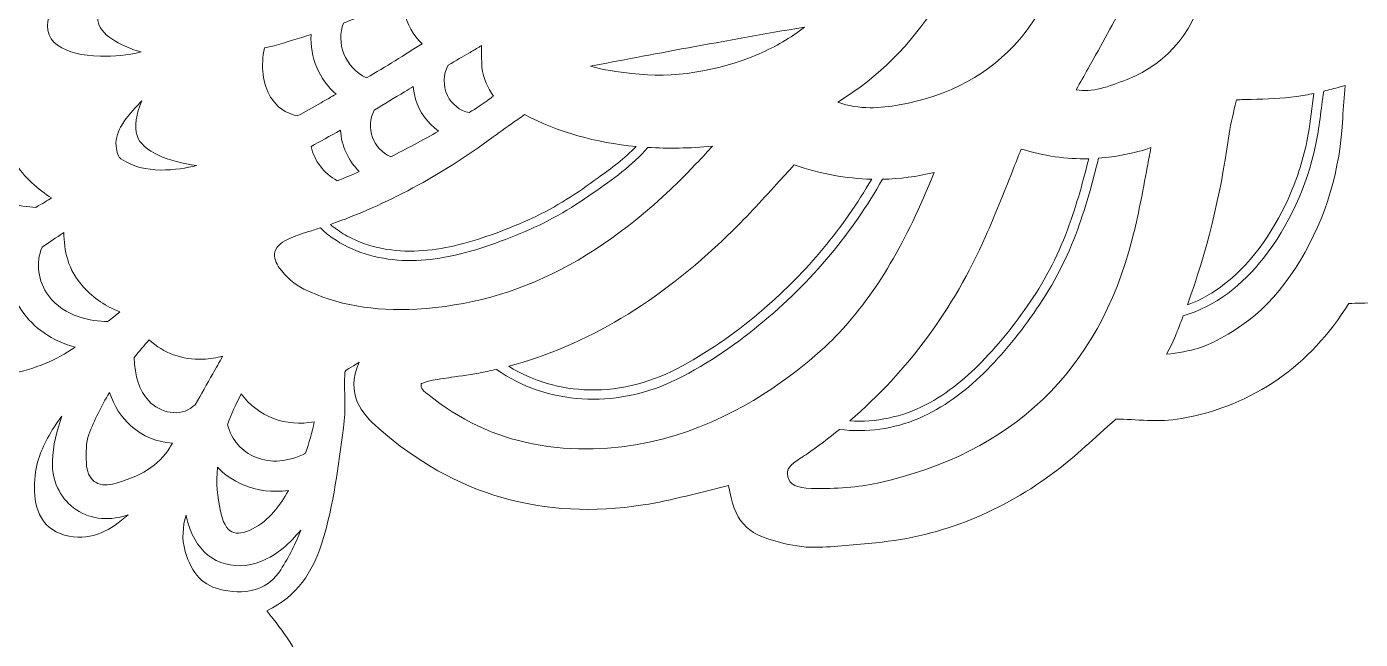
# Model space of a CAD drawing. Header units: millimetres. Extents: x -1630 to 1473, y -391 to 289.
# Drawn here: x -394.7 to -203.4, y -103.1 to -15.3 of the extents above; entities that cross this region are included whole.
import ezdxf

# ---------------------------------------------------------------- set-up
doc = ezdxf.new("R2010")
doc.units = ezdxf.units.MM
doc.header["$MEASUREMENT"] = 0
doc.layers.add('Layer 4', color=7, linetype='Continuous')

msp = doc.modelspace()

# ---------------------------------------------------------------- linework, layer by layer
at = {"layer": 'Layer 4', "lineweight": 0}
for points, knots in [([(-94.08, -259.06), (-94.1, -259.03), (-94.12, -259.01), (-94.15, -258.98), (-94.24, -258.79), (-94.32, -258.6), (-94.41, -258.41), (-94.59, -258.06), (-94.78, -257.72), (-94.96, -257.37), (-95.22, -256.85), (-95.48, -256.32), (-95.74, -255.79), (-100.32, -246.59), (-105.88, -238.13), (-113.39, -230.98), (-123.39, -221.45), (-135.04, -215.92), (-149.07, -215.26), (-144.38, -214.29), (-139.69, -213.32), (-134.34, -212.22), (-136.26, -210.01), (-137.94, -208.22), (-139.47, -206.31), (-145.75, -198.42), (-151.91, -190.44), (-158.27, -182.61), (-163.44, -176.24), (-169.72, -171.19), (-177.29, -167.89), (-179.38, -166.97), (-181.63, -166.42), (-184.74, -165.4), (-180.86, -164.63), (-177.94, -163.84), (-174.97, -163.52), (-171.9, -163.19), (-168.78, -163.31), (-165.52, -163.23), (-165.74, -162.3), (-165.75, -161.88), (-165.93, -161.56), (-166.25, -160.98), (-166.62, -160.42), (-167.05, -159.92), (-175.71, -149.87), (-184.02, -139.5), (-194.32, -130.98), (-204.14, -122.86), (-214.71, -116.17), (-227.22, -113.03), (-236.91, -110.59), (-246.55, -110.4), (-256.24, -113.31), (-262.05, -115.06), (-267.2, -117.9), (-271.73, -121.3), (-276.87, -118.07), (-281.63, -114.68), (-286.75, -111.95), (-296.71, -106.66), (-307.15, -104.58), (-318.09, -108.93), (-321.42, -110.25), (-324.66, -111.77), (-327.92, -113.25), (-332.8, -115.46), (-337.81, -117.38), (-343.24, -116.67), (-345.91, -116.31), (-348.52, -115.13), (-351.02, -114.01), (-353.14, -113.06), (-353.55, -110.85), (-354.21, -108.79), (-354.8, -106.92), (-355.9, -105.19), (-356.94, -103.5), (-357.88, -101.99), (-359.05, -100.63), (-360.22, -99.05), (-355.86, -96.97), (-353.68, -93.46), (-352.4, -89.49), (-350.48, -83.52), (-350.08, -78.4), (-349.24, -72.8), (-348.85, -70.2), (-349.19, -67.49), (-349.05, -64.84), (-349.03, -64.49), (-348.16, -64.18), (-347.01, -63.4), (-348.97, -68.08), (-346.66, -70.7), (-344.2, -72.87), (-333.32, -82.51), (-320.56, -86.08), (-306.25, -83.87), (-302.12, -83.23), (-298.09, -82.03), (-294.01, -81.09), (-293.18, -86.18), (-291.65, -87.96), (-286.7, -89.23), (-285.05, -89.66), (-283.3, -89.97), (-281.6, -89.94), (-278.7, -89.89), (-275.81, -89.56), (-272.91, -89.29), (-263.29, -88.37), (-254.7, -84.77), (-247.04, -78.99), (-244.2, -76.84), (-241.64, -74.33), (-238.47, -71.57), (-235.7, -71.57), (-232.3, -72.06), (-229.09, -71.48), (-218.58, -69.58), (-210.64, -63.86), (-205.09, -54.99), (-202.73, -54.87), (-199.97, -54.96), (-197.43, -54.21), (-187.45, -51.27), (-181.35, -43.82), (-176.24, -33.85), (-169.01, -19.76), (-172.23, 3.84), (-172.54, 6.5), (-167.85, 14.56), (-168.39, 26.23), (-169.66, 33.48), (-168.97, 34.9), (-168.4, 36.08), (-168.17, 36.54), (-162.43, 47.83), (-156.91, 59.13), (-154.14, 71.56), (-151.39, 83.9), (-150.77, 96.66), (-151.63, 109.25), (-151.72, 110.63), (-151.84, 112.02), (-151.97, 113.4), (-153.2, 126.48), (-155.17, 139.45), (-158.6, 152.12), (-161.76, 163.78), (-166.2, 175.28), (-171.43, 186.21), (-174.41, 192.45), (-178.03, 198.44), (-182.55, 203.69), (-179.08, 202.59), (-174.95, 203.54), (-172.89, 206.71), (-171.06, 209.53), (-171.99, 213.46), (-175.42, 214.47), (-176.74, 214.86), (-178.71, 214.73), (-179.08, 213.08), (-179.43, 211.52), (-177.92, 210.49), (-176.55, 210.87), (-176.34, 210.92), (-176.16, 211.01), (-176.01, 211.12), (-175.94, 211.08), (-175.88, 211.03), (-175.82, 210.98), (-175.46, 210.69), (-175.31, 210.32), (-175.28, 209.87), (-175.21, 208.8), (-176.09, 207.87), (-176.93, 207.33), (-178.77, 206.16), (-180.97, 206.49), (-182.82, 207.41), (-184.82, 208.39), (-186.55, 209.71), (-188.42, 210.73), (-188.28, 210.76), (-188.14, 210.79), (-188, 210.82), (-183.04, 211.98), (-180.01, 215.77), (-180.5, 220.97), (-180.93, 225.47), (-185.42, 230.05), (-190.11, 227.59), (-190.46, 227.41), (-190.79, 227.19), (-191.09, 226.94), (-189.85, 231.03), (-189.93, 235.23), (-191.43, 239.1), (-193.08, 243.34), (-196.15, 246.26), (-199.26, 246.54), (-201.3, 246.72), (-203.1, 245.71), (-204.33, 243.71), (-205.45, 241.87), (-204.57, 239.41), (-203.55, 236.57), (-201.95, 232.12), (-199.96, 226.59), (-204.08, 220.71), (-207.22, 216.22), (-210.62, 214.25), (-212.35, 213.48), (-213.61, 213.22), (-214.85, 212.86), (-216.06, 212.42), (-216.06, 212.42), (-217.21, 212.14), (-217.21, 212.14), (-214.15, 216.06), (-210.8, 221.78), (-210.56, 228.24), (-210.12, 240.37), (-215.26, 250.53), (-224.3, 255.42), (-229.66, 258.32), (-235.52, 258.67), (-238.89, 256.28), (-241.09, 254.73), (-242.04, 252.18), (-241.55, 249.1), (-241.12, 246.32), (-238.19, 244.64), (-234.49, 242.51), (-228.72, 239.19), (-221.53, 235.06), (-220.58, 224.93), (-220.04, 219.15), (-220.95, 214.76), (-221.94, 211.91), (-221.41, 213.84), (-221.13, 215.91), (-221.33, 218.03), (-222.16, 226.82), (-226.85, 233.67), (-233.85, 236.35), (-238.1, 237.98), (-242.33, 237.66), (-244.62, 235.54), (-246.13, 234.15), (-246.59, 232.14), (-245.92, 229.89), (-245.32, 227.82), (-242.91, 226.82), (-240.11, 225.67), (-235.75, 223.87), (-230.31, 221.63), (-228.72, 214.64), (-227.48, 209.2), (-228.35, 205.32), (-228.94, 203.57), (-229.1, 203.38), (-229.27, 203.2), (-229.42, 203.01), (-230.7, 201.46), (-231.74, 199.78), (-232.69, 198.02), (-233.64, 196.23), (-233.94, 194.07), (-235.1, 192.41), (-236.4, 190.53), (-238.66, 189.95), (-240.51, 188.81), (-242.42, 187.64), (-244.1, 186.16), (-245.52, 184.43), (-248.28, 181.03), (-249.91, 176.86), (-251.1, 172.69), (-251.22, 172.26), (-251.07, 171.48), (-250.77, 171.27), (-250.45, 171.04), (-249.71, 171.14), (-249.29, 171.36), (-246.94, 172.57), (-245.01, 174.27), (-242.5, 175.29), (-239.84, 176.37), (-237.02, 177.05), (-234.16, 177.28), (-233.35, 177.35), (-232.53, 177.38), (-231.76, 177.16), (-230.99, 176.93), (-230.32, 176.48), (-229.65, 176.03), (-225.92, 173.5), (-221.97, 170.9), (-217.49, 170.45), (-213.08, 170.01), (-208.86, 171.68), (-204.58, 172.41), (-198.29, 173.49), (-188.95, 170.81), (-185.39, 165.12), (-183.95, 162.81), (-183.61, 159.97), (-183.7, 157.25), (-183.9, 151.06), (-184.94, 145.04), (-186.77, 139.12), (-188.84, 132.44), (-190.92, 125.8), (-194.58, 119.76), (-196.23, 117.05), (-198.31, 114.79), (-200.73, 112.79), (-204.63, 109.57), (-209.36, 108.01), (-213.94, 106.19), (-221.46, 103.21), (-229.4, 101.62), (-237.25, 99.79), (-246.48, 97.63), (-255.67, 95.39), (-264.56, 91.99), (-267.13, 91.01), (-269.65, 89.95), (-272.14, 88.81), (-272.14, 88.81), (-276.4, 87.2), (-276.4, 87.2), (-276.63, 87.12), (-299.13, 78.39), (-311.68, 55.07), (-313.12, 52.39), (-314.43, 49.81), (-315.62, 47.26), (-326.77, 43.83), (-337.43, 38.87), (-347.22, 32.52), (-352.12, 29.35), (-356.8, 25.83), (-361.21, 22), (-365.58, 18.2), (-369.87, 14.13), (-373.02, 9.24), (-375.71, 5.08), (-377.54, 0), (-376.66, -4.9), (-380.29, -4.63), (-383.78, -4.36), (-387.26, -4.35), (-393.42, -4.34), (-399.2, -5.58), (-402.46, -11.1), (-408.14, -10.95), (-413.44, -10.55), (-418.72, -10.74), (-425.68, -11), (-431.96, -13.42), (-437.13, -18.2), (-445.74, -26.16), (-439.42, -31.84), (-439.47, -32.21), (-441.81, -32.21), (-444.19, -32.13), (-446.57, -32.23), (-451.6, -32.43), (-456.62, -32.72), (-461.65, -32.99), (-470.57, -33.47), (-478.87, -36.14), (-486.49, -40.63), (-494.59, -45.41), (-500.65, -52), (-503.7, -61.2), (-506.02, -68.2), (-506.91, -75.38), (-507.5, -82.63), (-507.85, -86.88), (-507.78, -86.96), (-512.08, -88.3), (-517.41, -89.96), (-522.58, -91.96), (-527.38, -94.9), (-544.45, -105.33), (-553.08, -120.5), (-552.85, -140.48), (-552.79, -146.55), (-552.12, -152.65), (-551.21, -158.66), (-550.1, -165.95), (-550.56, -182.17), (-550.47, -182.89), (-547.8, -181.22), (-545.17, -179.49), (-542.52, -177.81), (-542.56, -178.79), (-542.98, -179.39), (-543.36, -180.02), (-545.89, -184.22), (-548.78, -188.24), (-550.85, -192.64), (-556.35, -204.4), (-557.94, -216.75), (-554.6, -229.39), (-552.82, -236.17), (-550.27, -242.74), (-548.18, -249.43), (-546.2, -255.74), (-544.38, -262.09), (-542.49, -268.42), (-542.06, -269.83), (-541.61, -271.24), (-540.89, -273.53), (-534.22, -263.19), (-525.38, -256.62), (-515.52, -250.29), (-515.52, -256.17), (-515.51, -261.45), (-515.52, -266.73), (-515.54, -275.16), (-514.25, -283.39), (-511.39, -291.3), (-508.4, -299.56), (-503.84, -306.84), (-496.54, -311.98), (-491.56, -315.49), (-486.43, -318.8), (-481.21, -321.93), (-474.7, -325.84), (-461.94, -336.71), (-460.64, -337.62), (-459.39, -328.44), (-457.36, -321.22), (-455.71, -312.07), (-454.53, -314.78), (-453.51, -317.08), (-452.52, -319.38), (-447.03, -332.19), (-439.81, -343.81), (-429.56, -353.42), (-419.24, -363.1), (-407.19, -369.1), (-393.01, -369.84), (-385.89, -370.22), (-378.69, -369.55), (-371.56, -368.94), (-365.32, -368.41), (-359.14, -368.07), (-352.94, -369.15), (-351.46, -369.4), (-349.94, -369.44), (-348.53, -369.56), (-350.46, -361.19), (-352.32, -353.15), (-354.18, -345.11), (-352.77, -345.71), (-351.91, -346.52), (-351.06, -347.34), (-344.98, -353.3), (-338.44, -358.64), (-331.27, -363.28), (-318.83, -371.32), (-305.25, -373.38), (-290.89, -371.38), (-283.3, -370.32), (-275.76, -368.83), (-268.22, -367.43), (-260.19, -365.94), (-252.19, -365.87), (-244.22, -367.75), (-242.36, -368.19), (-240.56, -368.88), (-238.1, -369.66), (-238.56, -368.12), (-242.32, -359.48), (-243.26, -355.8), (-244.83, -349.67), (-245.79, -343.38), (-247.09, -337.18), (-247.7, -334.22), (-248.49, -331.3), (-249.21, -328.3), (-245.64, -330.77), (-242.42, -333.39), (-238.85, -335.38), (-225.65, -342.75), (-211.65, -345.61), (-196.71, -342.01), (-188.54, -340.04), (-180.85, -336.82), (-173.4, -332.96), (-162.23, -327.16), (-137.82, -316.09), (-136.77, -315.38), (-147.75, -307.78), (-153.22, -296.18), (-161.85, -286.15), (-151.04, -289.93), (-141.17, -288.72), (-131.5, -285.34), (-125.75, -283.33), (-120.12, -280.95), (-114.56, -278.46), (-103.2, -273.38), (-88.42, -276.35), (-87.44, -276.16), (-89.72, -270.29), (-91.9, -264.67), (-94.08, -259.06)], [0, 0, 0, 0, 1, 1, 1, 2, 2, 2, 3, 3, 3, 4, 4, 4, 5, 5, 5, 6, 6, 6, 7, 7, 7, 8, 8, 8, 9, 9, 9, 10, 10, 10, 11, 11, 11, 12, 12, 12, 13, 13, 13, 14, 14, 14, 15, 15, 15, 16, 16, 16, 17, 17, 17, 18, 18, 18, 19, 19, 19, 20, 20, 20, 21, 21, 21, 22, 22, 22, 23, 23, 23, 24, 24, 24, 25, 25, 25, 26, 26, 26, 27, 27, 27, 28, 28, 28, 29, 29, 29, 30, 30, 30, 31, 31, 31, 32, 32, 32, 33, 33, 33, 34, 34, 34, 35, 35, 35, 36, 36, 36, 37, 37, 37, 38, 38, 38, 39, 39, 39, 40, 40, 40, 41, 41, 41, 42, 42, 42, 43, 43, 43, 44, 44, 44, 45, 45, 45, 46, 46, 46, 47, 47, 47, 48, 48, 48, 49, 49, 49, 50, 50, 50, 51, 51, 51, 52, 52, 52, 53, 53, 53, 54, 54, 54, 55, 55, 55, 56, 56, 56, 57, 57, 57, 58, 58, 58, 59, 59, 59, 60, 60, 60, 61, 61, 61, 62, 62, 62, 63, 63, 63, 64, 64, 64, 65, 65, 65, 66, 66, 66, 67, 67, 67, 68, 68, 68, 69, 69, 69, 70, 70, 70, 71, 71, 71, 72, 72, 72, 73, 73, 73, 74, 74, 74, 75, 75, 75, 76, 76, 76, 77, 77, 77, 78, 78, 78, 79, 79, 79, 80, 80, 80, 81, 81, 81, 82, 82, 82, 83, 83, 83, 84, 84, 84, 85, 85, 85, 86, 86, 86, 87, 87, 87, 88, 88, 88, 89, 89, 89, 90, 90, 90, 91, 91, 91, 92, 92, 92, 93, 93, 93, 94, 94, 94, 95, 95, 95, 96, 96, 96, 97, 97, 97, 98, 98, 98, 99, 99, 99, 100, 100, 100, 101, 101, 101, 102, 102, 102, 103, 103, 103, 104, 104, 104, 105, 105, 105, 106, 106, 106, 107, 107, 107, 108, 108, 108, 109, 109, 109, 110, 110, 110, 111, 111, 111, 112, 112, 112, 113, 113, 113, 114, 114, 114, 115, 115, 115, 116, 116, 116, 117, 117, 117, 118, 118, 118, 119, 119, 119, 120, 120, 120, 121, 121, 121, 122, 122, 122, 123, 123, 123, 124, 124, 124, 125, 125, 125, 126, 126, 126, 127, 127, 127, 128, 128, 128, 129, 129, 129, 130, 130, 130, 131, 131, 131, 132, 132, 132, 133, 133, 133, 134, 134, 134, 135, 135, 135, 136, 136, 136, 137, 137, 137, 138, 138, 138, 139, 139, 139, 140, 140, 140, 141, 141, 141, 142, 142, 142, 143, 143, 143, 144, 144, 144, 145, 145, 145, 146, 146, 146, 147, 147, 147, 148, 148, 148, 149, 149, 149, 150, 150, 150, 151, 151, 151, 152, 152, 152, 153, 153, 153, 154, 154, 154, 155, 155, 155, 156, 156, 156, 157, 157, 157, 158, 158, 158, 159, 159, 159, 160, 160, 160, 161, 161, 161, 162, 162, 162, 163, 163, 163, 164, 164, 164, 165, 165, 165, 166, 166, 166, 167, 167, 167, 168, 168, 168, 169, 169, 169, 170, 170, 170, 171, 171, 171, 172, 172, 172, 172]), ([(-236.87, -22.83), (-239.47, -23.85), (-241.94, -24.82), (-244.17, -24.31), (-243.59, -23.28), (-243.02, -22.27), (-242.46, -21.27), (-240.54, -17.87), (-238.72, -14.66), (-237.05, -11.3), (-237.05, -11.3), (-237.05, -11.3), (-237.05, -11.3), (-236.67, -10.54), (-236.34, -9.77), (-236.05, -8.93), (-232.42, -8.62), (-228.77, -8.13), (-225.18, -7.46), (-225.25, -7.79), (-225.32, -8.13), (-225.4, -8.48), (-226.96, -15.62), (-230.82, -20.45), (-236.87, -22.83)], [0, 0, 0, 0, 1, 1, 1, 2, 2, 2, 3, 3, 3, 4, 4, 4, 5, 5, 5, 6, 6, 6, 7, 7, 7, 8, 8, 8, 8]), ([(-391.12, -13.21), (-389.36, -10.48), (-385.99, -9.09), (-381.1, -9.09), (-380.86, -9.09), (-380.62, -9.09), (-380.39, -9.1), (-382.69, -10.51), (-384.67, -12.46), (-384.46, -14.41), (-384.26, -16.32), (-381.46, -18.02), (-378.25, -18.89), (-380.23, -19.36), (-382.14, -19.56), (-384.1, -19.5), (-386.89, -19.43), (-388.67, -18.98), (-390.24, -17.93), (-391.76, -16.93), (-392.15, -14.81), (-391.12, -13.21)], [0, 0, 0, 0, 1, 1, 1, 2, 2, 2, 3, 3, 3, 4, 4, 4, 5, 5, 5, 6, 6, 6, 7, 7, 7, 7]), ([(-340.47, -13.09), (-340.17, -14.9), (-339.28, -16.52), (-337.98, -17.71), (-340.43, -19.29), (-343.17, -21.02), (-345.95, -22.61), (-347.45, -21.88), (-348.59, -20.67), (-349.19, -19.16), (-349.76, -17.73), (-349.77, -16.18), (-349.24, -14.75), (-346.18, -13.6), (-343.22, -12.28), (-340.56, -11.04), (-340.62, -11.73), (-340.59, -12.41), (-340.47, -13.09)], [0, 0, 0, 0, 1, 1, 1, 2, 2, 2, 3, 3, 3, 4, 4, 4, 5, 5, 5, 6, 6, 6, 6]), ([(-252.3, -17.1), (-256.57, -22.07), (-262.37, -25.23), (-269.55, -26.49), (-272.19, -26.96), (-275.24, -27.24), (-278.35, -26.1), (-272.47, -22.42), (-267.79, -17.79), (-264.42, -12.31), (-258.36, -11.41), (-252.85, -10.66), (-247.99, -10.09), (-249.15, -12.78), (-250.56, -15.09), (-252.3, -17.1)], [0, 0, 0, 0, 1, 1, 1, 2, 2, 2, 3, 3, 3, 4, 4, 4, 5, 5, 5, 5]), ([(-350.3, -24.96), (-350.31, -24.96), (-350.31, -24.96), (-350.31, -24.96), (-351.01, -25.34), (-351.71, -25.75), (-352.46, -26.19), (-353.57, -26.84), (-354.72, -27.51), (-355.87, -28.08), (-357.55, -27.7), (-358.83, -26.79), (-359.69, -25.37), (-360.81, -23.51), (-361.13, -20.9), (-360.58, -18.29), (-359.9, -18.16), (-359.44, -18.07), (-359.17, -18), (-357.42, -17.5), (-355.66, -16.96), (-353.9, -16.39), (-354.08, -19.67), (-352.74, -22.85), (-350.3, -24.96)], [0, 0, 0, 0, 1, 1, 1, 2, 2, 2, 3, 3, 3, 4, 4, 4, 5, 5, 5, 6, 6, 6, 7, 7, 7, 8, 8, 8, 8]), ([(-307.91, -21.99), (-309.95, -21.75), (-311.95, -21.47), (-313.83, -20.95), (-305.68, -19.37), (-294.75, -17.32), (-283.15, -15.33), (-285.13, -16.9), (-287.28, -18.16), (-289.64, -19.16), (-295.78, -21.75), (-301.93, -22.7), (-307.91, -21.99)], [0, 0, 0, 0, 1, 1, 1, 2, 2, 2, 3, 3, 3, 4, 4, 4, 4]), ([(-334.24, -20.8), (-333.06, -20.1), (-332.13, -19.56), (-331.26, -19.06), (-330.77, -18.78), (-330.3, -18.49), (-329.8, -18.19), (-329.68, -18.12), (-329.57, -18.05), (-329.45, -17.98), (-329.46, -19.24), (-329.42, -20.7), (-329.38, -21.09), (-329.21, -22.76), (-328.49, -24.13), (-327.75, -25.22), (-327.96, -25.39), (-328.25, -25.61), (-328.64, -25.89), (-329.33, -26.39), (-330.19, -26.96), (-331.2, -27.6), (-332.59, -27.31), (-333.72, -26.43), (-334.33, -25.14), (-334.99, -23.75), (-334.95, -22.11), (-334.24, -20.8)], [0, 0, 0, 0, 1, 1, 1, 2, 2, 2, 3, 3, 3, 4, 4, 4, 5, 5, 5, 6, 6, 6, 7, 7, 7, 8, 8, 8, 9, 9, 9, 9]), ([(-344.83, -27.25), (-343.37, -26.37), (-341.92, -25.48), (-340.49, -24.6), (-340.07, -24.34), (-339.66, -24.09), (-339.24, -23.83), (-339.19, -24.45), (-339.08, -25.07), (-338.9, -25.67), (-338.35, -27.53), (-337.2, -29.11), (-335.6, -30.25), (-337.86, -31.54), (-340.24, -32.82), (-342.47, -33.94), (-343.69, -33.39), (-344.64, -32.4), (-345.1, -31.15), (-345.56, -29.88), (-345.47, -28.47), (-344.83, -27.25)], [0, 0, 0, 0, 1, 1, 1, 2, 2, 2, 3, 3, 3, 4, 4, 4, 5, 5, 5, 6, 6, 6, 7, 7, 7, 7]), ([(-205.59, -23.75), (-205.73, -25.26), (-205.88, -26.81), (-205.95, -28.36), (-206.3, -35.79), (-208.34, -42.65), (-212.02, -48.76), (-215.81, -55.07), (-220.63, -59.21), (-226.73, -61.42), (-227.79, -61.74), (-229.63, -62.07), (-231.22, -62.25), (-230.11, -60.08), (-229.79, -59.4), (-229.68, -58.94), (-229.38, -58.22), (-229.1, -57.49), (-228.81, -56.75), (-224.17, -55.41), (-220.28, -52.24), (-217.31, -48.46), (-213.63, -43.77), (-211.1, -38.13), (-209.84, -32.32), (-209.28, -29.75), (-209.08, -27.12), (-208.68, -24.52), (-207.91, -24.33), (-207.12, -24.13), (-206.32, -23.92), (-206.08, -23.86), (-205.83, -23.79), (-205.58, -23.73), (-205.58, -23.73), (-205.59, -23.75), (-205.59, -23.75)], [0, 0, 0, 0, 1, 1, 1, 2, 2, 2, 3, 3, 3, 4, 4, 4, 5, 5, 5, 6, 6, 6, 7, 7, 7, 8, 8, 8, 9, 9, 9, 10, 10, 10, 11, 11, 11, 12, 12, 12, 12]), ([(-222.33, -31.26), (-222.11, -29.64), (-221.72, -27.99), (-221.37, -26.52), (-221.31, -26.26), (-221.25, -26.01), (-221.19, -25.77), (-220.48, -25.74), (-219.78, -25.72), (-219.1, -25.7), (-216.83, -25.65), (-214.7, -25.59), (-212.58, -25.3), (-211.74, -25.18), (-210.91, -25.02), (-210.09, -24.84), (-210.36, -26.79), (-210.54, -28.75), (-210.89, -30.68), (-211.41, -33.56), (-212.25, -36.38), (-213.39, -39.08), (-215.5, -44.04), (-218.59, -48.84), (-222.88, -52.18), (-224.49, -53.44), (-226.29, -54.48), (-228.22, -55.16), (-225.47, -47.63), (-223.5, -39.61), (-222.33, -31.26)], [0, 0, 0, 0, 1, 1, 1, 2, 2, 2, 3, 3, 3, 4, 4, 4, 5, 5, 5, 6, 6, 6, 7, 7, 7, 8, 8, 8, 9, 9, 9, 10, 10, 10, 10]), ([(-378.85, -30.9), (-378.14, -33.18), (-374.22, -34.68), (-370.31, -35.19), (-372.99, -35.85), (-377.83, -36.56), (-381.15, -34.23), (-381.52, -33.97), (-381.76, -33.35), (-381.85, -32.38), (-381.97, -31.23), (-381.47, -30.11), (-381.03, -29.38), (-380.33, -28.2), (-379.31, -27.1), (-378.41, -26.17), (-378.33, -26.09), (-378.25, -26.01), (-378.17, -25.93), (-378.96, -27.77), (-379.25, -29.59), (-378.85, -30.9)], [0, 0, 0, 0, 1, 1, 1, 2, 2, 2, 3, 3, 3, 4, 4, 4, 5, 5, 5, 6, 6, 6, 7, 7, 7, 7]), ([(-327.76, -31.09), (-326.62, -30.25), (-325.48, -29.44), (-324.26, -28.57), (-323.94, -28.34), (-323.62, -28.12), (-323.3, -27.89), (-318.37, -30.4), (-313.12, -31.91), (-307.28, -32.46), (-308.88, -34.17), (-310.85, -35.57), (-312.72, -36.94), (-315.72, -39.14), (-318.8, -41.18), (-322.19, -42.74), (-325.57, -44.28), (-329.11, -45.63), (-332.71, -46.53), (-336.06, -47.38), (-339.58, -47.76), (-343.01, -47.21), (-344.77, -46.93), (-346.49, -46.42), (-348.1, -45.62), (-348.9, -45.23), (-349.66, -44.77), (-350.38, -44.23), (-350.47, -44.15), (-350.82, -43.91), (-351.12, -43.64), (-343.07, -40.82), (-335.4, -36.69), (-327.76, -31.09)], [0, 0, 0, 0, 1, 1, 1, 2, 2, 2, 3, 3, 3, 4, 4, 4, 5, 5, 5, 6, 6, 6, 7, 7, 7, 8, 8, 8, 9, 9, 9, 10, 10, 10, 11, 11, 11, 11]), ([(-396.46, -34.55), (-396.46, -34.55), (-396.46, -34.55), (-396.46, -34.55), (-395.05, -36.96), (-392.94, -38.65), (-391.11, -39.84), (-391.66, -40.18), (-392.41, -40.64), (-393.37, -41.19), (-395.5, -41.09), (-399.16, -40.53), (-400.99, -38.01), (-402.32, -36.2), (-402.37, -33.77), (-401.16, -30.4), (-400.16, -29.91), (-399.08, -29.45), (-397.96, -29.02), (-397.99, -30.89), (-397.48, -32.81), (-396.46, -34.55)], [0, 0, 0, 0, 1, 1, 1, 2, 2, 2, 3, 3, 3, 4, 4, 4, 5, 5, 5, 6, 6, 6, 7, 7, 7, 7]), ([(-349.68, -30.12), (-349.53, -32.36), (-348.56, -34.49), (-346.97, -36.06), (-348.11, -36.56), (-349.17, -37), (-350.15, -37.37), (-352.06, -36.31), (-353.39, -34.55), (-353.9, -32.45), (-352.57, -31.74), (-351.17, -30.97), (-349.68, -30.12)], [0, 0, 0, 0, 1, 1, 1, 2, 2, 2, 3, 3, 3, 4, 4, 4, 4]), ([(-354.91, -52.91), (-356.23, -52.27), (-357.56, -51.12), (-358.46, -49.84), (-358.87, -49.25), (-359.3, -48.38), (-359.07, -47.55), (-358.81, -46.62), (-357.84, -46.03), (-357.08, -45.69), (-356.22, -45.32), (-355.3, -44.98), (-354.26, -44.67), (-353.68, -44.49), (-353.1, -44.31), (-352.52, -44.12), (-352.08, -44.69), (-351.43, -45.14), (-350.85, -45.55), (-349.41, -46.56), (-347.82, -47.32), (-346.14, -47.86), (-342.69, -48.96), (-338.98, -49.03), (-335.43, -48.47), (-331.45, -47.83), (-327.61, -46.48), (-323.9, -44.95), (-320.17, -43.41), (-316.72, -41.46), (-313.43, -39.12), (-310.7, -37.18), (-307.77, -35.2), (-305.61, -32.59), (-302.68, -32.77), (-299.6, -32.71), (-296.34, -32.43), (-296.34, -32.43), (-296.36, -32.45), (-296.36, -32.45), (-296.68, -32.8), (-297.01, -33.15), (-297.34, -33.5), (-297.34, -33.5), (-297.36, -33.54), (-297.36, -33.54), (-297.84, -34.05), (-298.31, -34.56), (-298.79, -35.06), (-311.49, -48.36), (-324.18, -54.95), (-338.72, -55.77), (-344.93, -56.12), (-350.22, -55.19), (-354.91, -52.91)], [0, 0, 0, 0, 1, 1, 1, 2, 2, 2, 3, 3, 3, 4, 4, 4, 5, 5, 5, 6, 6, 6, 7, 7, 7, 8, 8, 8, 9, 9, 9, 10, 10, 10, 11, 11, 11, 12, 12, 12, 13, 13, 13, 14, 14, 14, 15, 15, 15, 16, 16, 16, 17, 17, 17, 18, 18, 18, 18]), ([(-233.98, -35.42), (-234.65, -39.03), (-235.28, -42.44), (-236.14, -45.76), (-241.01, -64.7), (-253.29, -76.46), (-272.65, -80.73), (-275.43, -81.34), (-278.53, -81.59), (-282.13, -81.5), (-284.28, -81.44), (-285.23, -80.97), (-285.52, -79.82), (-285.81, -78.69), (-285.27, -78.21), (-283.64, -77.13), (-283.48, -77.02), (-283.32, -76.91), (-283.15, -76.8), (-283.13, -76.78), (-283.1, -76.76), (-283.06, -76.74), (-282.98, -76.69), (-282.89, -76.64), (-282.81, -76.58), (-281.19, -75.46), (-279.63, -74.27), (-278.12, -73.04), (-274.26, -73.52), (-270.3, -72.98), (-266.72, -71.45), (-263.23, -69.95), (-260.17, -67.64), (-257.47, -65), (-254.62, -62.21), (-252.1, -59.04), (-249.84, -55.76), (-247.38, -52.19), (-245.42, -48.37), (-243.95, -44.3), (-242.74, -40.97), (-241.82, -37.57), (-240.96, -34.14), (-238.47, -33.96), (-235.97, -33.46), (-233.45, -32.62), (-233.63, -33.57), (-233.81, -34.5), (-233.98, -35.42)], [0, 0, 0, 0, 1, 1, 1, 2, 2, 2, 3, 3, 3, 4, 4, 4, 5, 5, 5, 6, 6, 6, 7, 7, 7, 8, 8, 8, 9, 9, 9, 10, 10, 10, 11, 11, 11, 12, 12, 12, 13, 13, 13, 14, 14, 14, 15, 15, 15, 16, 16, 16, 16]), ([(-242.37, -34.21), (-243.04, -36.9), (-243.77, -39.57), (-244.64, -42.2), (-245.96, -46.18), (-247.7, -50), (-249.97, -53.53), (-252.09, -56.83), (-254.55, -59.99), (-257.24, -62.84), (-259.74, -65.48), (-262.56, -67.86), (-265.8, -69.53), (-269.15, -71.26), (-272.91, -72.05), (-276.65, -71.82), (-268.29, -64.64), (-261.75, -55.77), (-257.17, -45.36), (-255.82, -42.28), (-254.6, -39.23), (-253.32, -35.99), (-253.32, -35.99), (-253.32, -35.98), (-253.32, -35.98), (-253.32, -35.98), (-253.32, -35.98), (-253.32, -35.98), (-252.9, -34.94), (-252.48, -33.88), (-252.06, -32.82), (-248.8, -33.83), (-245.59, -34.29), (-242.37, -34.21)], [0, 0, 0, 0, 1, 1, 1, 2, 2, 2, 3, 3, 3, 4, 4, 4, 5, 5, 5, 6, 6, 6, 7, 7, 7, 8, 8, 8, 9, 9, 9, 10, 10, 10, 11, 11, 11, 11]), ([(-322.16, -75.1), (-327.54, -74.06), (-332.59, -71.67), (-337.16, -68), (-338.05, -67.29), (-338.23, -66.98), (-338.08, -66.47), (-338.06, -66.46), (-338.04, -66.45), (-338.01, -66.44), (-337.51, -66.26), (-336.99, -66.08), (-336.5, -65.99), (-335.47, -65.81), (-334.4, -65.66), (-333.34, -65.5), (-331.8, -65.29), (-330.21, -65.06), (-328.64, -64.73), (-328.19, -64.63), (-327.74, -64.53), (-327.3, -64.42), (-320.06, -69.59), (-310.21, -69.93), (-302.23, -66.23), (-297.69, -64.13), (-293.47, -61.2), (-289.61, -58.05), (-285.9, -55.02), (-282.47, -51.63), (-279.41, -47.95), (-276.61, -44.58), (-274.11, -40.96), (-271.95, -37.16), (-269.48, -37.1), (-267.02, -36.78), (-264.56, -36.19), (-268.53, -46.22), (-272.76, -53.36), (-278.16, -59.18), (-280.13, -61.3), (-298.1, -79.76), (-322.16, -75.1)], [0, 0, 0, 0, 1, 1, 1, 2, 2, 2, 3, 3, 3, 4, 4, 4, 5, 5, 5, 6, 6, 6, 7, 7, 7, 8, 8, 8, 9, 9, 9, 10, 10, 10, 11, 11, 11, 12, 12, 12, 13, 13, 13, 14, 14, 14, 14]), ([(-287.11, -37.83), (-287.11, -37.83), (-287.11, -37.83), (-287.11, -37.83), (-286.29, -36.94), (-285.45, -36.03), (-284.61, -35.11), (-280.84, -36.39), (-277.16, -37.06), (-273.5, -37.15), (-277.57, -44.14), (-282.81, -50.46), (-288.94, -55.73), (-292.55, -58.83), (-296.46, -61.65), (-300.64, -63.93), (-304.79, -66.18), (-309.28, -67.49), (-314.02, -67.37), (-318.07, -67.27), (-322.11, -66.14), (-325.54, -63.98), (-314.41, -61), (-304.11, -54.83), (-294.12, -45.2), (-291.68, -42.85), (-289.36, -40.3), (-287.11, -37.83)], [0, 0, 0, 0, 1, 1, 1, 2, 2, 2, 3, 3, 3, 4, 4, 4, 5, 5, 5, 6, 6, 6, 7, 7, 7, 8, 8, 8, 9, 9, 9, 9]), ([(-392.46, -46.92), (-391.5, -46.22), (-390.48, -45.54), (-389.33, -44.81), (-389.33, -47.32), (-388.8, -50.15), (-386.5, -52.65), (-385.06, -54.22), (-383.28, -55.42), (-381.29, -56.19), (-381.86, -56.63), (-382.46, -57.1), (-383.06, -57.58), (-385.36, -57.53), (-389.22, -56.94), (-391.56, -53.84), (-393.06, -51.85), (-393.41, -49.1), (-392.46, -46.92)], [0, 0, 0, 0, 1, 1, 1, 2, 2, 2, 3, 3, 3, 4, 4, 4, 5, 5, 5, 6, 6, 6, 6]), ([(-397.08, -65.12), (-399.2, -65.59), (-400.97, -65.05), (-401.78, -64.31), (-402.66, -63.52), (-403, -62.05), (-402.77, -60.06), (-402.59, -58.44), (-401.88, -57.11), (-401.21, -56.02), (-400.1, -54.23), (-398.79, -52.57), (-397.24, -50.99), (-397.01, -52.76), (-396.38, -54.47), (-395.4, -55.95), (-395.4, -55.95), (-395.4, -55.95), (-395.4, -55.95), (-393.71, -58.48), (-391.04, -60.32), (-387.74, -61.25), (-390.46, -63.12), (-393.36, -64.31), (-397.08, -65.12)], [0, 0, 0, 0, 1, 1, 1, 2, 2, 2, 3, 3, 3, 4, 4, 4, 5, 5, 5, 6, 6, 6, 7, 7, 7, 8, 8, 8, 8]), ([(-377.17, -68.95), (-378.51, -67.53), (-379.2, -65.43), (-379.24, -62.7), (-378.57, -61.87), (-377.86, -61.03), (-377.1, -60.19), (-375.03, -62.12), (-372.39, -63.07), (-369.42, -62.96), (-368.38, -62.93), (-367.41, -62.76), (-366.57, -62.55), (-367.05, -63.39), (-367.52, -64.23), (-367.99, -65.07), (-368.79, -66.49), (-369.64, -68), (-370.51, -69.52), (-370.61, -69.58), (-370.69, -69.64), (-370.78, -69.71), (-370.78, -69.71), (-370.78, -69.71), (-370.78, -69.71), (-372.72, -71.38), (-375.61, -70.62), (-377.17, -68.95)], [0, 0, 0, 0, 1, 1, 1, 2, 2, 2, 3, 3, 3, 4, 4, 4, 5, 5, 5, 6, 6, 6, 7, 7, 7, 8, 8, 8, 9, 9, 9, 9]), ([(-382.36, -80.87), (-383.4, -81.12), (-384.33, -80.99), (-384.99, -80.5), (-385.67, -79.98), (-386.07, -79.05), (-386.11, -77.9), (-386.11, -77.9), (-386.11, -77.82), (-386.11, -77.82), (-386.15, -76.38), (-386.2, -74.89), (-385.77, -73.78), (-384.97, -71.72), (-383.99, -69.73), (-382.79, -67.75), (-382.15, -69.69), (-381.12, -71.3), (-379.72, -72.54), (-378.06, -74.02), (-375.9, -74.89), (-373.75, -75), (-373.88, -75.21), (-374, -75.41), (-374.13, -75.61), (-374.13, -75.62), (-374.13, -75.62), (-374.13, -75.62), (-375.73, -78.17), (-378.42, -79.89), (-382.36, -80.87)], [0, 0, 0, 0, 1, 1, 1, 2, 2, 2, 3, 3, 3, 4, 4, 4, 5, 5, 5, 6, 6, 6, 7, 7, 7, 8, 8, 8, 9, 9, 9, 10, 10, 10, 10]), ([(-354.69, -76.46), (-357.09, -77.71), (-359.68, -77.92), (-361.84, -77.02), (-363.87, -76.17), (-365.2, -74.65), (-365.89, -72.37), (-365.31, -70.82), (-364.6, -69.29), (-363.92, -67.94), (-361.5, -71.19), (-357.47, -72.73), (-353.43, -71.94), (-353.74, -73.46), (-354.16, -74.97), (-354.69, -76.46)], [0, 0, 0, 0, 1, 1, 1, 2, 2, 2, 3, 3, 3, 4, 4, 4, 5, 5, 5, 5]), ([(-392.98, -77.32), (-392.35, -75.32), (-391.24, -73.27), (-389.63, -71.12), (-390.32, -73.14), (-390.92, -75.37), (-390.98, -77.59), (-391.06, -80.33), (-389.95, -82.77), (-387.94, -84.29), (-385.87, -85.85), (-383.13, -86.25), (-380.41, -85.39), (-380.32, -85.36), (-380.23, -85.33), (-380.14, -85.3), (-382.56, -87.42), (-385.21, -89.02), (-388.58, -88.35), (-390.42, -87.98), (-391.76, -87.1), (-392.57, -85.73), (-394.04, -83.24), (-393.62, -79.33), (-392.98, -77.32)], [0, 0, 0, 0, 1, 1, 1, 2, 2, 2, 3, 3, 3, 4, 4, 4, 5, 5, 5, 6, 6, 6, 7, 7, 7, 8, 8, 8, 8]), ([(-363.64, -80.98), (-361.6, -81.85), (-359.38, -82.11), (-357.12, -81.78), (-358.33, -83.94), (-359.88, -86.09), (-362.28, -87.31), (-363.52, -87.94), (-364.51, -88.08), (-365.23, -87.73), (-366, -87.36), (-366.58, -86.32), (-366.88, -84.81), (-367.31, -82.57), (-367.52, -80.85), (-367.32, -78.44), (-366.31, -79.52), (-365.08, -80.37), (-363.64, -80.98)], [0, 0, 0, 0, 1, 1, 1, 2, 2, 2, 3, 3, 3, 4, 4, 4, 5, 5, 5, 6, 6, 6, 6]), ([(-358.24, -93.17), (-358.24, -93.17), (-358.24, -93.17), (-358.24, -93.17), (-359.93, -95.84), (-362.71, -96.82), (-366.51, -96.09), (-369.28, -95.55), (-371.05, -93.74), (-371.94, -90.54), (-372.46, -88.69), (-372.3, -87.02), (-371.82, -85.34), (-371.62, -86.25), (-371.34, -87.17), (-370.93, -88.09), (-369.19, -92.01), (-365.11, -93.59), (-361, -91.94), (-358.72, -91.02), (-356.88, -89.32), (-355.38, -87.48), (-356.08, -89.37), (-357.04, -91.27), (-358.24, -93.17)], [0, 0, 0, 0, 1, 1, 1, 2, 2, 2, 3, 3, 3, 4, 4, 4, 5, 5, 5, 6, 6, 6, 7, 7, 7, 8, 8, 8, 8])]:
    msp.add_open_spline(points, degree=3, knots=knots, dxfattribs=at)

doc.saveas('drawing.dxf')
